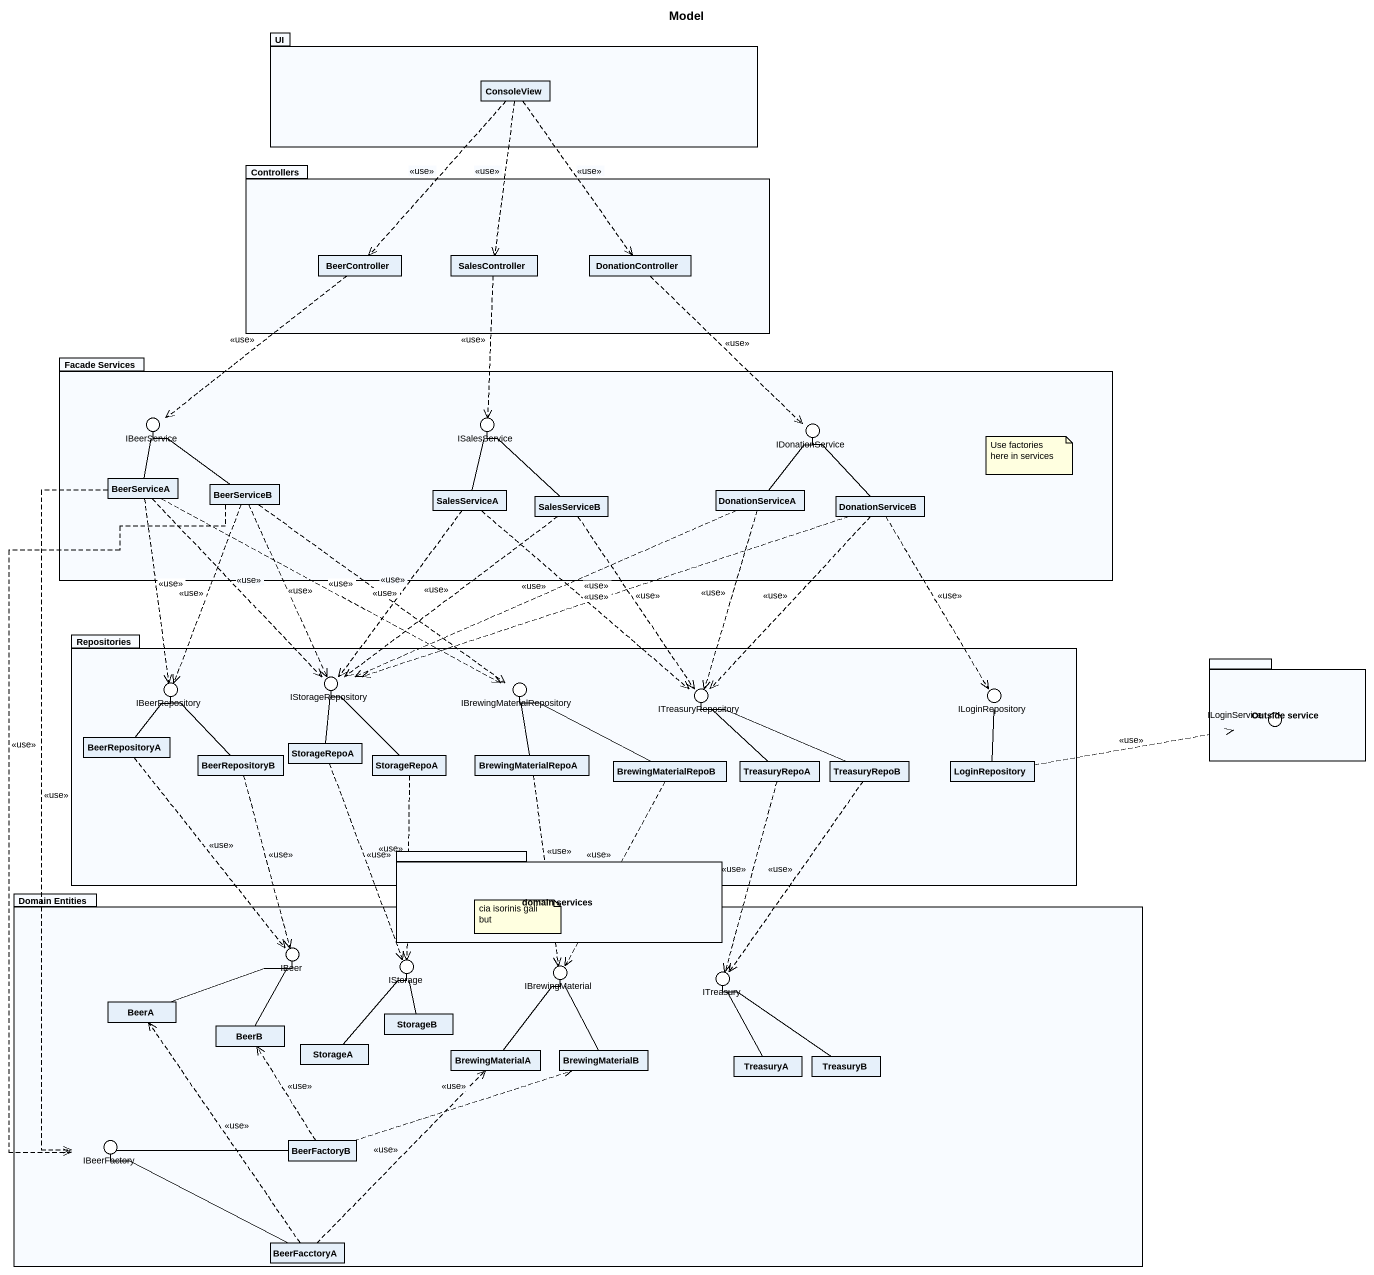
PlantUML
@startuml
title Model
allowmixing
hide circle
hide empty members
package UI {
  class ConsoleView
}
package Controllers {
  class BeerController
  class SalesController
  class DonationController
}
package "Facade Services" as Facade_Services {
  class BeerServiceA
  class BeerServiceB
  class SalesServiceA
  class DonationServiceA
  class SalesServiceB
  class DonationServiceB
}
() IBeerService
() ISalesService
() IDonationService
package Repositories {
  class BeerRepositoryA
  class BeerRepositoryB
  class StorageRepoA
  class "StorageRepoA" as StorageRepoA_2
  class BrewingMaterialRepoA
  class BrewingMaterialRepoB
  class TreasuryRepoA
  class TreasuryRepoB
  class LoginRepository
}
() IBeerRepository
() IStorageRepository
() IBrewingMaterialRepository
package "Outside service" as Outside_service {
}
() ITreasuryRepository
() ILoginRepository
() ILoginService
package "domain services" as domain_services {
}
package "Domain Entities" as Domain_Entities {
  class BeerA
  class BeerB
  class StorageB
  class StorageA
  class BrewingMaterialA
  class BrewingMaterialB
  class TreasuryA
  class TreasuryB
  class BeerFactoryB
  class BeerFacctoryA
}
() IBeer
() IStorage
() IBrewingMaterial
() ITreasury
() IBeerFactory
Facade_Services -left- IBeerService
Facade_Services -left- ISalesService
Facade_Services -right- IDonationService
Repositories -left- IBeerRepository
Repositories -left- IStorageRepository
Repositories -up- IBrewingMaterialRepository
Repositories -right- ITreasuryRepository
Repositories -right- ILoginRepository
Outside_service -- ILoginService
Domain_Entities -left- IBeer
Domain_Entities -up- IStorage
Domain_Entities -up- IBrewingMaterial
Domain_Entities -up- ITreasury
Domain_Entities -left- IBeerFactory
ConsoleView ..> BeerController : <<use>>
ConsoleView ..> SalesController : <<use>>
ConsoleView ..> DonationController : <<use>>
BeerController ..> IBeerService : <<use>>
SalesController ..> ISalesService : <<use>>
DonationController ..> IDonationService : <<use>>
BeerServiceA -up- IBeerService
BeerServiceA ..> IBeerRepository : <<use>>
BeerServiceA ..> IStorageRepository : <<use>>
BeerServiceA .right.> IBrewingMaterialRepository : <<use>>
BeerServiceA ..> IBeerFactory : <<use>>
BeerServiceB -up- IBeerService
BeerServiceB ..> IBeerRepository : <<use>>
BeerServiceB ..> IStorageRepository : <<use>>
BeerServiceB ..> IBrewingMaterialRepository : <<use>>
BeerServiceB ..> IBeerFactory : <<use>>
SalesServiceA -up- ISalesService
SalesServiceA ..> IStorageRepository : <<use>>
SalesServiceA ..> ITreasuryRepository : <<use>>
DonationServiceA -up- IDonationService
DonationServiceA .left.> IStorageRepository : <<use>>
DonationServiceA ..> ITreasuryRepository : <<use>>
SalesServiceB -up- ISalesService
SalesServiceB ..> IStorageRepository : <<use>>
SalesServiceB ..> ITreasuryRepository : <<use>>
DonationServiceB -up- IDonationService
DonationServiceB .left.> IStorageRepository : <<use>>
DonationServiceB ..> ITreasuryRepository : <<use>>
DonationServiceB ..> ILoginRepository : <<use>>
BeerRepositoryA -up- IBeerRepository
BeerRepositoryA ..> IBeer : <<use>>
BeerRepositoryB -up- IBeerRepository
BeerRepositoryB ..> IBeer : <<use>>
StorageRepoA -up- IStorageRepository
StorageRepoA ..> IStorage : <<use>>
StorageRepoA_2 -up- IStorageRepository
StorageRepoA_2 ..> IStorage : <<use>>
BrewingMaterialRepoA -up- IBrewingMaterialRepository
BrewingMaterialRepoA ..> IBrewingMaterial : <<use>>
BrewingMaterialRepoB -left- IBrewingMaterialRepository
BrewingMaterialRepoB ..> IBrewingMaterial : <<use>>
TreasuryRepoA -up- ITreasuryRepository
TreasuryRepoA ..> ITreasury : <<use>>
TreasuryRepoB -left- ITreasuryRepository
TreasuryRepoB ..> ITreasury : <<use>>
LoginRepository -up- ILoginRepository
LoginRepository .right.> ILoginService : <<use>>
BeerA -right- IBeer
BeerB -up- IBeer
StorageB -up- IStorage
StorageA -up- IStorage
BrewingMaterialA -up- IBrewingMaterial
BrewingMaterialB -up- IBrewingMaterial
TreasuryA -up- ITreasury
TreasuryB -up- ITreasury
BeerFactoryB .up.> BeerB : <<use>>
BeerFactoryB .right.> BrewingMaterialB : <<use>>
BeerFactoryB -left- IBeerFactory
BeerFacctoryA .up.> BeerA : <<use>>
BeerFacctoryA .up.> BrewingMaterialA : <<use>>
BeerFacctoryA -left- IBeerFactory
note as N1
  Use factories here in services
end note
note as N2
  cia isorinis gali but
end note
@enduml
